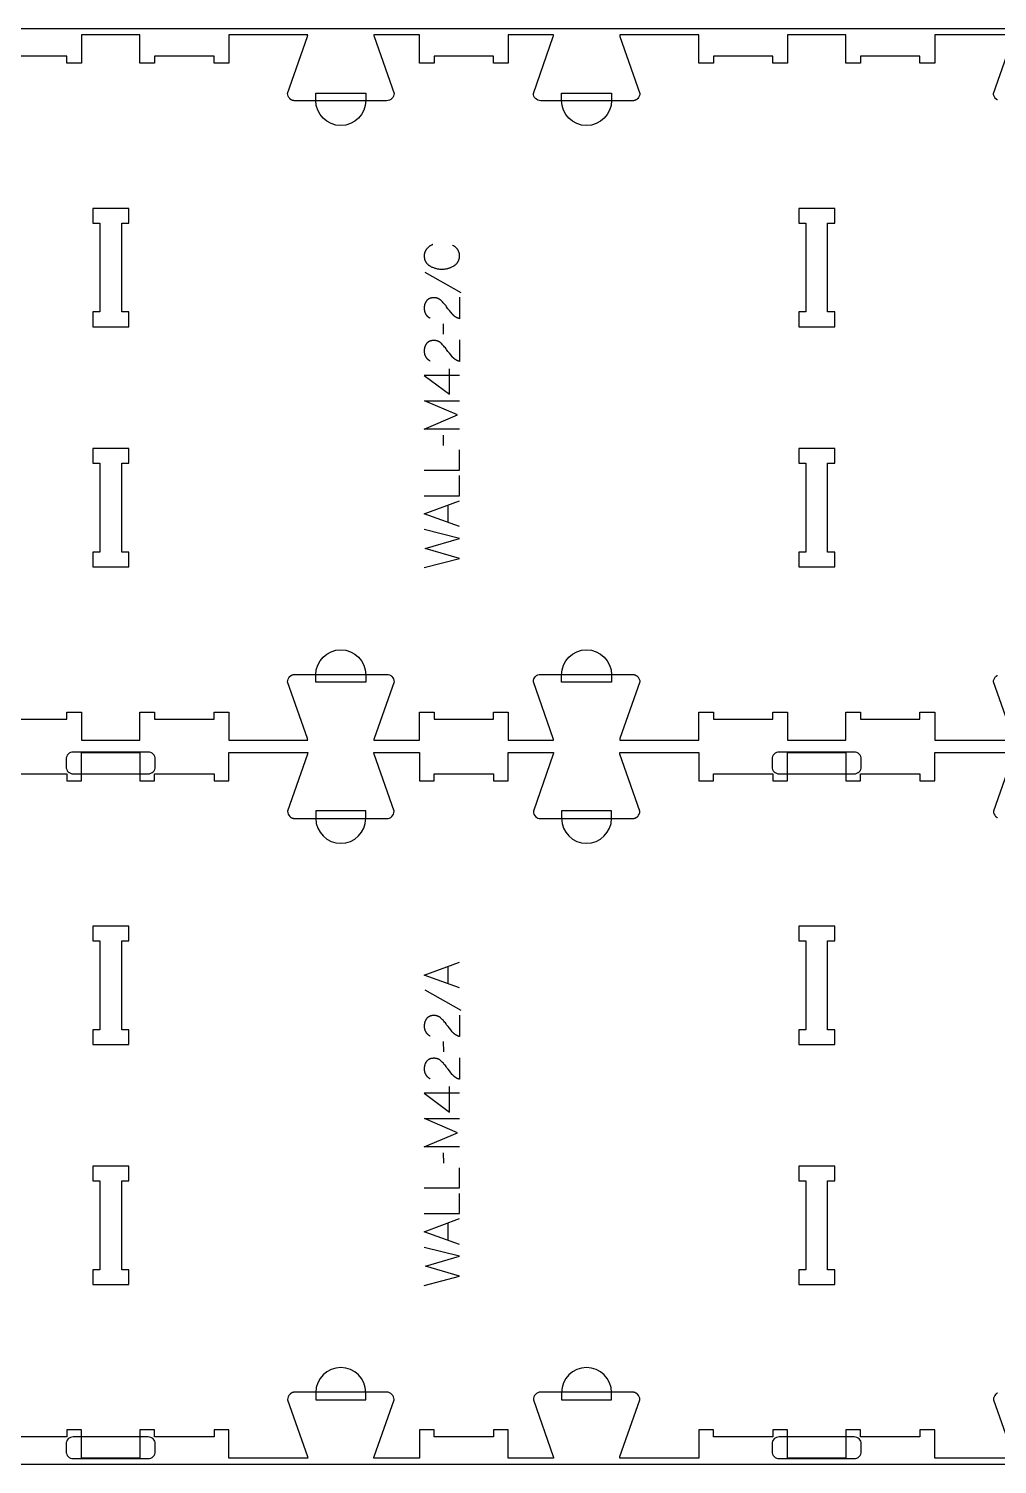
# Model space of a CAD drawing. Extents: x 0 to 4485, y 0 to 10771.
# Drawn here: x 1537 to 2360, y 5669 to 6889 of the extents above; entities that cross this region are included whole.
import ezdxf

# ---------------------------------------------------------------- set-up
doc = ezdxf.new("R2010")
doc.units = 0
for name, color, linetype in [('0_SHEET_SPRUCEPLY_2440X122', 1, 'CONTINUOUS'), ('1_ANYTOOL_1MMDEEP_LABELS_S', 2, 'CONTINUOUS'), ('3_ANYTOOL_CUTTHROUGH_INSID', 4, 'CONTINUOUS'), ('4_ANYTOOL_CUTTHROUGH_OUTSI', 5, 'CONTINUOUS'), ('5_ANYTOOL_HALF_MILL_9MM_IN', 3, 'CONTINUOUS')]:
    doc.layers.add(name, color=color, linetype=linetype)

msp = doc.modelspace()

# ---------------------------------------------------------------- linework, layer by layer
at = {"layer": '0_SHEET_SPRUCEPLY_2440X122'}
msp.add_lwpolyline([(371.7, 6889.4), (371.7, 5669.4), (2811.7, 5669.4), (2811.7, 6889.4)], close=True, dxfattribs=at)
at = {"layer": '1_ANYTOOL_1MMDEEP_LABELS_S', "color": 2}
for points in [[(1880.6, 6706.1), (1880.2, 6705.9), (1879.8, 6705.8), (1879.5, 6705.6), (1879.1, 6705.4), (1878.7, 6705.2), (1878.4, 6705), (1878, 6704.8), (1877.7, 6704.5), (1877.3, 6704.3), (1877, 6704), (1876.7, 6703.8), (1876.4, 6703.5), (1876.1, 6703.2), (1875.8, 6703), (1875.5, 6702.7), (1875.3, 6702.3), (1875.1, 6702.2), (1875, 6702), (1874.9, 6701.9), (1874.8, 6701.7), (1874.7, 6701.5), (1874.5, 6701.4), (1874.4, 6701.2), (1874.3, 6701), (1874.2, 6700.8), (1874.1, 6700.7), (1874.1, 6700.5), (1874, 6700.3), (1873.9, 6700.1), (1873.8, 6699.9), (1873.7, 6699.8), (1873.7, 6699.6), (1873.6, 6699.4), (1873.6, 6699.2), (1873.5, 6699), (1873.4, 6698.8), (1873.4, 6698.6), (1873.4, 6698.4), (1873.3, 6698.2), (1873.3, 6698), (1873.2, 6697.8), (1873.2, 6697.5), (1873.2, 6697.3), (1873.2, 6697.1), (1873.2, 6696.9), (1873.2, 6696.7), (1873.1, 6696.5), (1873.1, 6696.2), (1873.2, 6695.9), (1873.2, 6695.6), (1873.2, 6695.2), (1873.2, 6694.9), (1873.3, 6694.6), (1873.3, 6694.3), (1873.4, 6693.9), (1873.4, 6693.6), (1873.5, 6693.3), (1873.6, 6693), (1873.7, 6692.8), (1873.8, 6692.5), (1873.9, 6692.2), (1874, 6692.1), (1874, 6691.9), (1874.1, 6691.8), (1874.2, 6691.7), (1874.2, 6691.5), (1874.3, 6691.4), (1874.4, 6691.3), (1874.5, 6691.1), (1874.5, 6691), (1874.6, 6690.9), (1874.7, 6690.8), (1874.8, 6690.6), (1874.9, 6690.5), (1875, 6690.4), (1875.2, 6690.2), (1875.4, 6689.9), (1875.6, 6689.7), (1875.8, 6689.5), (1876, 6689.3), (1876.2, 6689), (1876.5, 6688.8), (1876.7, 6688.6), (1877, 6688.5), (1877.3, 6688.3), (1877.5, 6688.1), (1877.8, 6687.9), (1878.4, 6687.6), (1879, 6687.2), (1879.6, 6686.9), (1880.2, 6686.7), (1880.9, 6686.4), (1881.5, 6686.2), (1882.1, 6686), (1882.8, 6685.8), (1883.4, 6685.6), (1884.1, 6685.5), (1884.7, 6685.4), (1885.4, 6685.3), (1886.1, 6685.2), (1886.8, 6685.1), (1887.4, 6685.1), (1888.1, 6685.1), (1888.8, 6685.1), (1889.5, 6685.1), (1890.2, 6685.2), (1890.9, 6685.3), (1891.6, 6685.4), (1892.2, 6685.5), (1892.9, 6685.6), (1893.2, 6685.7), (1893.5, 6685.8), (1893.9, 6685.9), (1894.2, 6686), (1894.5, 6686.1), (1894.8, 6686.2), (1895.1, 6686.3), (1895.4, 6686.4), (1896, 6686.7), (1896.7, 6687), (1897.3, 6687.3), (1897.9, 6687.6), (1898.5, 6687.9), (1898.7, 6688.1), (1899, 6688.3), (1899.3, 6688.5), (1899.6, 6688.7), (1899.8, 6688.9), (1900, 6689.1), (1900.3, 6689.3), (1900.5, 6689.6), (1900.7, 6689.8), (1900.9, 6690), (1901.1, 6690.3), (1901.2, 6690.4), (1901.3, 6690.5), (1901.4, 6690.6), (1901.5, 6690.7), (1901.6, 6690.9), (1901.7, 6691), (1901.7, 6691.1), (1901.8, 6691.3), (1901.9, 6691.4), (1902, 6691.5), (1902, 6691.7), (1902.1, 6691.8), (1902.2, 6692.1), (1902.4, 6692.4), (1902.5, 6692.7), (1902.6, 6692.9), (1902.7, 6693.3), (1902.8, 6693.6), (1902.9, 6693.9), (1902.9, 6694.2), (1903, 6694.5), (1903, 6694.8), (1903.1, 6695.2), (1903.1, 6695.5), (1903.1, 6695.9), (1903.1, 6696.2), (1903.1, 6696.6), (1903.1, 6697), (1903.1, 6697.3), (1903.1, 6697.5), (1903.1, 6697.7), (1903.1, 6697.9), (1903, 6698.1), (1903, 6698.2), (1903, 6698.4), (1903, 6698.6), (1902.9, 6698.8), (1902.9, 6698.9), (1902.8, 6699.1), (1902.8, 6699.3), (1902.7, 6699.4), (1902.7, 6699.6), (1902.6, 6699.8), (1902.6, 6699.9), (1902.5, 6700.1), (1902.4, 6700.2), (1902.4, 6700.4), (1902.3, 6700.5), (1902.2, 6700.7), (1902.2, 6700.8), (1902.1, 6701), (1902, 6701.1), (1901.9, 6701.3), (1901.8, 6701.4), (1901.7, 6701.5), (1901.6, 6701.7), (1901.5, 6701.8), (1901.3, 6702.1), (1901.1, 6702.3), (1900.9, 6702.6), (1900.6, 6702.8), (1900.4, 6703.1), (1900.2, 6703.3), (1899.9, 6703.6), (1899.7, 6703.8), (1899.4, 6704), (1899.1, 6704.2), (1898.8, 6704.4), (1898.5, 6704.6), (1898.2, 6704.8), (1897.9, 6705), (1897.6, 6705.2), (1897.3, 6705.4)], [(1873.6, 6682.5), (1904.4, 6665.3)], [(1903.1, 6661.3), (1903.1, 6643), (1902.6, 6643.1), (1902.4, 6643.2), (1902.2, 6643.3), (1901.9, 6643.4), (1901.7, 6643.4), (1901.5, 6643.5), (1901.3, 6643.6), (1901.1, 6643.7), (1900.9, 6643.8), (1900.7, 6643.9), (1900.5, 6644.1), (1900.3, 6644.2), (1900.1, 6644.3), (1899.9, 6644.4), (1899.7, 6644.5), (1899.5, 6644.7), (1899.3, 6644.8), (1899.1, 6644.9), (1898.9, 6645.1), (1898.7, 6645.2), (1898.6, 6645.4), (1898.4, 6645.5), (1898.2, 6645.7), (1898, 6645.8), (1897.9, 6646), (1897.7, 6646.1), (1897.5, 6646.3), (1897.4, 6646.5), (1897.2, 6646.7), (1896.9, 6647), (1895.7, 6648.5), (1894.5, 6650), (1893.3, 6651.5), (1892.2, 6653), (1891.7, 6653.8), (1891.1, 6654.5), (1890.5, 6655.2), (1889.9, 6655.9), (1889.3, 6656.6), (1888.7, 6657.2), (1888.1, 6657.8), (1887.5, 6658.4), (1887.3, 6658.6), (1887.2, 6658.7), (1887, 6658.9), (1886.9, 6659), (1886.7, 6659.1), (1886.5, 6659.2), (1886.4, 6659.4), (1886.2, 6659.5), (1886, 6659.6), (1885.8, 6659.7), (1885.7, 6659.8), (1885.5, 6659.9), (1885.3, 6660), (1885.1, 6660), (1884.9, 6660.1), (1884.7, 6660.2), (1884.5, 6660.3), (1884.3, 6660.3), (1884.1, 6660.4), (1883.9, 6660.5), (1883.7, 6660.5), (1883.5, 6660.6), (1883.3, 6660.6), (1883.1, 6660.6), (1882.9, 6660.7), (1882.7, 6660.7), (1882.5, 6660.7), (1882.3, 6660.8), (1882, 6660.8), (1881.8, 6660.8), (1881.6, 6660.8), (1881.4, 6660.8), (1881.1, 6660.8), (1880.9, 6660.8), (1880.6, 6660.8), (1880.4, 6660.8), (1880.2, 6660.7), (1879.9, 6660.7), (1879.7, 6660.7), (1879.5, 6660.6), (1879.3, 6660.6), (1879, 6660.5), (1878.8, 6660.5), (1878.6, 6660.4), (1878.4, 6660.4), (1878.2, 6660.3), (1878, 6660.2), (1877.8, 6660.2), (1877.6, 6660.1), (1877.5, 6660), (1877.3, 6659.9), (1877.1, 6659.8), (1876.9, 6659.7), (1876.7, 6659.6), (1876.6, 6659.5), (1876.4, 6659.4), (1876.3, 6659.3), (1876.1, 6659.1), (1875.9, 6659), (1875.8, 6658.9), (1875.7, 6658.7), (1875.5, 6658.6), (1875.4, 6658.4), (1875.2, 6658.3), (1875.1, 6658.1), (1875, 6657.9), (1874.9, 6657.8), (1874.8, 6657.6), (1874.6, 6657.4), (1874.5, 6657.3), (1874.4, 6657.1), (1874.3, 6656.9), (1874.2, 6656.7), (1874.1, 6656.6), (1874, 6656.4), (1874, 6656.2), (1873.9, 6656), (1873.8, 6655.8), (1873.7, 6655.6), (1873.7, 6655.4), (1873.6, 6655.2), (1873.5, 6655), (1873.5, 6654.8), (1873.4, 6654.6), (1873.4, 6654.4), (1873.4, 6654.2), (1873.3, 6653.9), (1873.3, 6653.7), (1873.2, 6653.5), (1873.2, 6653.3), (1873.2, 6653.1), (1873.2, 6652.8), (1873.2, 6652.6), (1873.2, 6652.4), (1873.1, 6651.9), (1873.2, 6651.5), (1873.2, 6651.2), (1873.2, 6650.8), (1873.2, 6650.5), (1873.3, 6650.1), (1873.3, 6649.8), (1873.4, 6649.5), (1873.5, 6649.1), (1873.5, 6648.8), (1873.6, 6648.7), (1873.6, 6648.5), (1873.7, 6648.4), (1873.7, 6648.2), (1873.8, 6648.1), (1873.9, 6647.9), (1873.9, 6647.8), (1874, 6647.6), (1874.1, 6647.5), (1874.1, 6647.3), (1874.2, 6647.2), (1874.3, 6647.1), (1874.3, 6646.9), (1874.4, 6646.8), (1874.5, 6646.7), (1874.6, 6646.5), (1874.7, 6646.4), (1874.8, 6646.3), (1874.9, 6646.2), (1874.9, 6646), (1875, 6645.9), (1875.1, 6645.8), (1875.2, 6645.7), (1875.3, 6645.6), (1875.4, 6645.4), (1875.6, 6645.3), (1875.7, 6645.2), (1875.8, 6645.1), (1875.9, 6645), (1876, 6644.9), (1876.1, 6644.8), (1876.3, 6644.7), (1876.5, 6644.5), (1876.8, 6644.3), (1877.1, 6644.1), (1877.3, 6643.9), (1877.6, 6643.7), (1877.9, 6643.6), (1878.2, 6643.4)], [(1889.3, 6638.7), (1889.3, 6629.9)], [(1903.1, 6625), (1903.1, 6606.7), (1902.6, 6606.8), (1902.4, 6606.9), (1902.2, 6607), (1901.9, 6607.1), (1901.7, 6607.1), (1901.5, 6607.2), (1901.3, 6607.3), (1901.1, 6607.4), (1900.9, 6607.5), (1900.7, 6607.6), (1900.5, 6607.8), (1900.3, 6607.9), (1900.1, 6608), (1899.9, 6608.1), (1899.7, 6608.2), (1899.5, 6608.4), (1899.3, 6608.5), (1899.1, 6608.6), (1898.9, 6608.8), (1898.7, 6608.9), (1898.6, 6609.1), (1898.4, 6609.2), (1898.2, 6609.4), (1898, 6609.5), (1897.9, 6609.7), (1897.7, 6609.8), (1897.5, 6610), (1897.4, 6610.2), (1897.2, 6610.4), (1896.9, 6610.7), (1895.7, 6612.2), (1894.5, 6613.7), (1893.3, 6615.2), (1892.2, 6616.7), (1891.7, 6617.5), (1891.1, 6618.2), (1890.5, 6618.9), (1889.9, 6619.6), (1889.3, 6620.3), (1888.7, 6620.9), (1888.1, 6621.5), (1887.5, 6622.1), (1887.3, 6622.3), (1887.2, 6622.4), (1887, 6622.6), (1886.9, 6622.7), (1886.7, 6622.8), (1886.5, 6622.9), (1886.4, 6623.1), (1886.2, 6623.2), (1886, 6623.3), (1885.8, 6623.4), (1885.7, 6623.5), (1885.5, 6623.6), (1885.3, 6623.7), (1885.1, 6623.7), (1884.9, 6623.8), (1884.7, 6623.9), (1884.5, 6624), (1884.3, 6624), (1884.1, 6624.1), (1883.9, 6624.2), (1883.7, 6624.2), (1883.5, 6624.3), (1883.3, 6624.3), (1883.1, 6624.3), (1882.9, 6624.4), (1882.7, 6624.4), (1882.5, 6624.4), (1882.3, 6624.5), (1882, 6624.5), (1881.8, 6624.5), (1881.6, 6624.5), (1881.4, 6624.5), (1881.1, 6624.5), (1880.9, 6624.5), (1880.6, 6624.5), (1880.4, 6624.5), (1880.2, 6624.4), (1879.9, 6624.4), (1879.7, 6624.4), (1879.5, 6624.3), (1879.3, 6624.3), (1879, 6624.2), (1878.8, 6624.2), (1878.6, 6624.1), (1878.4, 6624.1), (1878.2, 6624), (1878, 6623.9), (1877.8, 6623.9), (1877.6, 6623.8), (1877.5, 6623.7), (1877.3, 6623.6), (1877.1, 6623.5), (1876.9, 6623.4), (1876.7, 6623.3), (1876.6, 6623.2), (1876.4, 6623.1), (1876.3, 6623), (1876.1, 6622.8), (1875.9, 6622.7), (1875.8, 6622.6), (1875.7, 6622.4), (1875.5, 6622.3), (1875.4, 6622.1), (1875.2, 6622), (1875.1, 6621.8), (1875, 6621.6), (1874.9, 6621.5), (1874.8, 6621.3), (1874.6, 6621.1), (1874.5, 6621), (1874.4, 6620.8), (1874.3, 6620.6), (1874.2, 6620.4), (1874.1, 6620.3), (1874, 6620.1), (1874, 6619.9), (1873.9, 6619.7), (1873.8, 6619.5), (1873.7, 6619.3), (1873.7, 6619.1), (1873.6, 6618.9), (1873.5, 6618.7), (1873.5, 6618.5), (1873.4, 6618.3), (1873.4, 6618.1), (1873.4, 6617.9), (1873.3, 6617.6), (1873.3, 6617.4), (1873.2, 6617.2), (1873.2, 6617), (1873.2, 6616.8), (1873.2, 6616.5), (1873.2, 6616.3), (1873.2, 6616.1), (1873.1, 6615.6), (1873.2, 6615.2), (1873.2, 6614.9), (1873.2, 6614.5), (1873.2, 6614.2), (1873.3, 6613.8), (1873.3, 6613.5), (1873.4, 6613.2), (1873.5, 6612.8), (1873.5, 6612.5), (1873.6, 6612.4), (1873.6, 6612.2), (1873.7, 6612.1), (1873.7, 6611.9), (1873.8, 6611.8), (1873.9, 6611.6), (1873.9, 6611.5), (1874, 6611.3), (1874.1, 6611.2), (1874.1, 6611), (1874.2, 6610.9), (1874.3, 6610.8), (1874.3, 6610.6), (1874.4, 6610.5), (1874.5, 6610.4), (1874.6, 6610.2), (1874.7, 6610.1), (1874.8, 6610), (1874.9, 6609.9), (1874.9, 6609.7), (1875, 6609.6), (1875.1, 6609.5), (1875.2, 6609.4), (1875.3, 6609.3), (1875.4, 6609.1), (1875.6, 6609), (1875.7, 6608.9), (1875.8, 6608.8), (1875.9, 6608.7), (1876, 6608.6), (1876.1, 6608.5), (1876.3, 6608.4), (1876.5, 6608.2), (1876.8, 6608), (1877.1, 6607.8), (1877.3, 6607.6), (1877.6, 6607.4), (1877.9, 6607.3), (1878.2, 6607.1)], [(1894.5, 6578.8), (1894.5, 6600.5)], [(1903.1, 6594.8), (1873.1, 6594.8), (1894.5, 6578.8)], [(1903.1, 6549.2), (1873.1, 6549.2), (1901.5, 6561.2), (1873.3, 6573.2), (1903.1, 6573.2)], [(1889.3, 6544.1), (1889.3, 6535.3)], [(1873.1, 6514.3), (1903.1, 6514.3), (1903.1, 6531.4)], [(1873.1, 6492.5), (1903.1, 6492.5), (1903.1, 6509.6)], [(1903.1, 6466.3), (1873.1, 6477.2), (1903.1, 6488.2)], [(1893.6, 6469.7), (1893.6, 6484.7)], [(1873.1, 6431.6), (1903.1, 6439.3), (1874, 6447.7), (1903.1, 6456.2), (1873.1, 6463.7)], [(1903.2, 6074.2), (1873.2, 6085.1), (1903.2, 6096.1)], [(1893.6, 6077.6), (1893.6, 6092.6)], [(1873.6, 6072.5), (1904.4, 6055.3)], [(1903.1, 6051.2), (1903.1, 6032.9), (1902.6, 6033.1), (1902.4, 6033.2), (1902.2, 6033.3), (1902, 6033.3), (1901.7, 6033.4), (1901.5, 6033.5), (1901.3, 6033.6), (1901.1, 6033.7), (1900.9, 6033.8), (1900.7, 6033.9), (1900.5, 6034), (1900.3, 6034.1), (1900.1, 6034.3), (1899.9, 6034.4), (1899.7, 6034.5), (1899.5, 6034.6), (1899.3, 6034.8), (1899.1, 6034.9), (1899, 6035), (1898.8, 6035.2), (1898.6, 6035.3), (1898.4, 6035.5), (1898.2, 6035.6), (1898.1, 6035.8), (1897.9, 6036), (1897.7, 6036.1), (1897.6, 6036.3), (1897.4, 6036.5), (1897.2, 6036.6), (1896.9, 6037), (1895.7, 6038.5), (1894.5, 6040), (1893.4, 6041.5), (1892.2, 6043), (1891.7, 6043.7), (1891.1, 6044.5), (1890.5, 6045.2), (1889.9, 6045.9), (1889.4, 6046.5), (1888.8, 6047.2), (1888.1, 6047.8), (1887.5, 6048.4), (1887.4, 6048.6), (1887.2, 6048.7), (1887, 6048.8), (1886.9, 6049), (1886.7, 6049.1), (1886.6, 6049.2), (1886.4, 6049.3), (1886.2, 6049.4), (1886, 6049.6), (1885.9, 6049.7), (1885.7, 6049.8), (1885.5, 6049.9), (1885.3, 6049.9), (1885.1, 6050), (1884.9, 6050.1), (1884.7, 6050.2), (1884.6, 6050.3), (1884.4, 6050.3), (1884.2, 6050.4), (1884, 6050.4), (1883.8, 6050.5), (1883.6, 6050.5), (1883.4, 6050.6), (1883.1, 6050.6), (1882.9, 6050.7), (1882.7, 6050.7), (1882.5, 6050.7), (1882.3, 6050.7), (1882.1, 6050.8), (1881.8, 6050.8), (1881.6, 6050.8), (1881.4, 6050.8), (1881.1, 6050.8), (1880.9, 6050.8), (1880.7, 6050.8), (1880.4, 6050.7), (1880.2, 6050.7), (1880, 6050.7), (1879.7, 6050.7), (1879.5, 6050.6), (1879.3, 6050.6), (1879.1, 6050.5), (1878.9, 6050.5), (1878.6, 6050.4), (1878.4, 6050.4), (1878.2, 6050.3), (1878, 6050.2), (1877.8, 6050.1), (1877.7, 6050.1), (1877.5, 6050), (1877.3, 6049.9), (1877.1, 6049.8), (1876.9, 6049.7), (1876.8, 6049.6), (1876.6, 6049.5), (1876.4, 6049.4), (1876.3, 6049.2), (1876.1, 6049.1), (1876, 6049), (1875.8, 6048.8), (1875.7, 6048.7), (1875.5, 6048.5), (1875.4, 6048.4), (1875.3, 6048.2), (1875.1, 6048.1), (1875, 6047.9), (1874.9, 6047.8), (1874.8, 6047.6), (1874.7, 6047.4), (1874.6, 6047.2), (1874.4, 6047.1), (1874.3, 6046.9), (1874.3, 6046.7), (1874.2, 6046.5), (1874.1, 6046.3), (1874, 6046.2), (1873.9, 6046), (1873.8, 6045.8), (1873.8, 6045.6), (1873.7, 6045.4), (1873.6, 6045.2), (1873.6, 6045), (1873.5, 6044.8), (1873.5, 6044.6), (1873.4, 6044.4), (1873.4, 6044.1), (1873.3, 6043.9), (1873.3, 6043.7), (1873.3, 6043.5), (1873.2, 6043.3), (1873.2, 6043), (1873.2, 6042.8), (1873.2, 6042.6), (1873.2, 6042.3), (1873.2, 6041.9), (1873.2, 6041.5), (1873.2, 6041.1), (1873.2, 6040.8), (1873.2, 6040.4), (1873.3, 6040.1), (1873.3, 6039.8), (1873.4, 6039.4), (1873.5, 6039.1), (1873.6, 6038.8), (1873.6, 6038.6), (1873.7, 6038.5), (1873.7, 6038.3), (1873.8, 6038.2), (1873.8, 6038), (1873.9, 6037.9), (1873.9, 6037.7), (1874, 6037.6), (1874.1, 6037.5), (1874.1, 6037.3), (1874.2, 6037.2), (1874.3, 6037), (1874.4, 6036.9), (1874.4, 6036.8), (1874.5, 6036.6), (1874.6, 6036.5), (1874.7, 6036.4), (1874.8, 6036.3), (1874.9, 6036.1), (1875, 6036), (1875.1, 6035.9), (1875.2, 6035.8), (1875.3, 6035.7), (1875.4, 6035.5), (1875.5, 6035.4), (1875.6, 6035.3), (1875.7, 6035.2), (1875.8, 6035.1), (1875.9, 6035), (1876, 6034.9), (1876.2, 6034.8), (1876.3, 6034.7), (1876.5, 6034.5), (1876.8, 6034.3), (1877.1, 6034.1), (1877.4, 6033.9), (1877.6, 6033.7), (1878, 6033.5), (1878.3, 6033.4)], [(1889.3, 6028.7), (1889.4, 6019.9)], [(1903.1, 6014.9), (1903.1, 5996.6), (1902.6, 5996.8), (1902.4, 5996.9), (1902.2, 5997), (1902, 5997), (1901.7, 5997.1), (1901.5, 5997.2), (1901.3, 5997.3), (1901.1, 5997.4), (1900.9, 5997.5), (1900.7, 5997.6), (1900.5, 5997.7), (1900.3, 5997.8), (1900.1, 5998), (1899.9, 5998.1), (1899.7, 5998.2), (1899.5, 5998.3), (1899.3, 5998.5), (1899.1, 5998.6), (1899, 5998.7), (1898.8, 5998.9), (1898.6, 5999), (1898.4, 5999.2), (1898.2, 5999.3), (1898.1, 5999.5), (1897.9, 5999.7), (1897.7, 5999.8), (1897.6, 6000), (1897.4, 6000.2), (1897.2, 6000.3), (1896.9, 6000.7), (1895.7, 6002.2), (1894.5, 6003.7), (1893.4, 6005.2), (1892.2, 6006.7), (1891.7, 6007.4), (1891.1, 6008.2), (1890.5, 6008.9), (1889.9, 6009.6), (1889.4, 6010.2), (1888.8, 6010.9), (1888.1, 6011.5), (1887.5, 6012.1), (1887.4, 6012.3), (1887.2, 6012.4), (1887, 6012.5), (1886.9, 6012.7), (1886.7, 6012.8), (1886.6, 6012.9), (1886.4, 6013), (1886.2, 6013.1), (1886, 6013.3), (1885.9, 6013.4), (1885.7, 6013.5), (1885.5, 6013.6), (1885.3, 6013.6), (1885.1, 6013.7), (1884.9, 6013.8), (1884.7, 6013.9), (1884.6, 6014), (1884.4, 6014), (1884.2, 6014.1), (1884, 6014.1), (1883.8, 6014.2), (1883.6, 6014.2), (1883.4, 6014.3), (1883.1, 6014.3), (1882.9, 6014.4), (1882.7, 6014.4), (1882.5, 6014.4), (1882.3, 6014.4), (1882.1, 6014.5), (1881.8, 6014.5), (1881.6, 6014.5), (1881.4, 6014.5), (1881.1, 6014.5), (1880.9, 6014.5), (1880.7, 6014.5), (1880.4, 6014.4), (1880.2, 6014.4), (1880, 6014.4), (1879.7, 6014.4), (1879.5, 6014.3), (1879.3, 6014.3), (1879.1, 6014.2), (1878.9, 6014.2), (1878.6, 6014.1), (1878.4, 6014.1), (1878.2, 6014), (1878, 6013.9), (1877.8, 6013.8), (1877.7, 6013.8), (1877.5, 6013.7), (1877.3, 6013.6), (1877.1, 6013.5), (1876.9, 6013.4), (1876.8, 6013.3), (1876.6, 6013.2), (1876.4, 6013.1), (1876.3, 6012.9), (1876.1, 6012.8), (1876, 6012.7), (1875.8, 6012.5), (1875.7, 6012.4), (1875.5, 6012.2), (1875.4, 6012.1), (1875.3, 6011.9), (1875.1, 6011.8), (1875, 6011.6), (1874.9, 6011.5), (1874.8, 6011.3), (1874.7, 6011.1), (1874.6, 6010.9), (1874.4, 6010.8), (1874.3, 6010.6), (1874.3, 6010.4), (1874.2, 6010.2), (1874.1, 6010), (1874, 6009.9), (1873.9, 6009.7), (1873.8, 6009.5), (1873.8, 6009.3), (1873.7, 6009.1), (1873.6, 6008.9), (1873.6, 6008.7), (1873.5, 6008.5), (1873.5, 6008.3), (1873.4, 6008.1), (1873.4, 6007.8), (1873.3, 6007.6), (1873.3, 6007.4), (1873.3, 6007.2), (1873.2, 6007), (1873.2, 6006.7), (1873.2, 6006.5), (1873.2, 6006.3), (1873.2, 6006), (1873.2, 6005.6), (1873.2, 6005.2), (1873.2, 6004.8), (1873.2, 6004.5), (1873.2, 6004.1), (1873.3, 6003.8), (1873.3, 6003.5), (1873.4, 6003.1), (1873.5, 6002.8), (1873.6, 6002.5), (1873.6, 6002.3), (1873.7, 6002.2), (1873.7, 6002), (1873.8, 6001.9), (1873.8, 6001.7), (1873.9, 6001.6), (1873.9, 6001.4), (1874, 6001.3), (1874.1, 6001.2), (1874.1, 6001), (1874.2, 6000.9), (1874.3, 6000.7), (1874.4, 6000.6), (1874.4, 6000.5), (1874.5, 6000.3), (1874.6, 6000.2), (1874.7, 6000.1), (1874.8, 6000), (1874.9, 5999.8), (1875, 5999.7), (1875.1, 5999.6), (1875.2, 5999.5), (1875.3, 5999.4), (1875.4, 5999.2), (1875.5, 5999.1), (1875.6, 5999), (1875.7, 5998.9), (1875.8, 5998.8), (1875.9, 5998.7), (1876, 5998.6), (1876.2, 5998.5), (1876.3, 5998.4), (1876.5, 5998.2), (1876.8, 5998), (1877.1, 5997.8), (1877.4, 5997.6), (1877.6, 5997.4), (1878, 5997.2), (1878.3, 5997.1)], [(1894.5, 5968.7), (1894.5, 5990.5)], [(1903.2, 5984.7), (1873.1, 5984.8), (1894.5, 5968.7)], [(1903.2, 5939.2), (1873.2, 5939.2), (1901.5, 5951.2), (1873.3, 5963.2), (1903.2, 5963.2)], [(1889.3, 5934), (1889.4, 5925.2)], [(1873.2, 5904.3), (1903.2, 5904.3), (1903.2, 5921.4)], [(1873.2, 5882.5), (1903.2, 5882.5), (1903.2, 5899.6)], [(1903.2, 5856.2), (1873.2, 5867.1), (1903.2, 5878.2)], [(1893.6, 5859.7), (1893.6, 5874.6)], [(1873.2, 5821.5), (1903.2, 5829.2), (1874.1, 5837.7), (1903.2, 5846.2), (1873.2, 5853.7)]]:
    msp.add_lwpolyline(points, dxfattribs=at)
at = {"layer": '3_ANYTOOL_CUTTHROUGH_INSID', "color": 4}
for points in [[(1621.7, 6736.7), (1591.5, 6736.7), (1591.5, 6724.2), (1597.5, 6724.2), (1597.5, 6648.7), (1591.5, 6648.7), (1591.5, 6636.2), (1622, 6636.2), (1622, 6648.7), (1616, 6648.7), (1616, 6724.2), (1622, 6724.2), (1622, 6736.7)], [(2221.7, 6736.7), (2191.5, 6736.7), (2191.5, 6724.2), (2197.5, 6724.2), (2197.5, 6648.7), (2191.5, 6648.7), (2191.5, 6636.2), (2222, 6636.2), (2222, 6648.7), (2216, 6648.7), (2216, 6724.2), (2222, 6724.2), (2222, 6736.7)], [(1591.7, 6432.2), (1622, 6432.2), (1622, 6444.7), (1616, 6444.7), (1616, 6520.2), (1622, 6520.2), (1622, 6532.7), (1591.5, 6532.7), (1591.5, 6520.2), (1597.5, 6520.2), (1597.5, 6444.7), (1591.5, 6444.7), (1591.5, 6432.2)], [(2191.7, 6432.2), (2222, 6432.2), (2222, 6444.7), (2216, 6444.7), (2216, 6520.2), (2222, 6520.2), (2222, 6532.7), (2191.5, 6532.7), (2191.5, 6520.2), (2197.5, 6520.2), (2197.5, 6444.7), (2191.5, 6444.7), (2191.5, 6432.2)], [(1591.5, 6126.4), (1591.5, 6114.2), (1597.5, 6114.2), (1597.5, 6038.7), (1591.5, 6038.7), (1591.5, 6026.2), (1622, 6026.2), (1622, 6038.7), (1616, 6038.7), (1616, 6114.2), (1622, 6114.2), (1622, 6126.7), (1591.5, 6126.7)], [(2191.5, 6126.4), (2191.5, 6114.2), (2197.5, 6114.2), (2197.5, 6038.7), (2191.5, 6038.7), (2191.5, 6026.2), (2222, 6026.2), (2222, 6038.7), (2216, 6038.7), (2216, 6114.2), (2222, 6114.2), (2222, 6126.7), (2191.5, 6126.7)], [(1622, 5822.4), (1622, 5834.7), (1616, 5834.7), (1616, 5910.2), (1622, 5910.2), (1622, 5922.7), (1591.5, 5922.7), (1591.5, 5910.2), (1597.5, 5910.2), (1597.5, 5834.7), (1591.5, 5834.7), (1591.5, 5822.2), (1622, 5822.2)], [(2222, 5822.4), (2222, 5834.7), (2216, 5834.7), (2216, 5910.2), (2222, 5910.2), (2222, 5922.7), (2191.5, 5922.7), (2191.5, 5910.2), (2197.5, 5910.2), (2197.5, 5834.7), (2191.5, 5834.7), (2191.5, 5822.2), (2222, 5822.2)]]:
    msp.add_lwpolyline(points, close=True, dxfattribs=at)
at = {"layer": '4_ANYTOOL_CUTTHROUGH_OUTSI', "color": 5}
for points in [[(2374.1, 6884.2), (2356.7, 6884.2), (2307, 6884.2), (2307, 6860.2), (2294.5, 6860.2), (2294.5, 6866.2), (2244, 6866.2), (2244, 6860.2), (2231.5, 6860.2), (2231.5, 6884.2), (2182, 6884.2), (2182, 6860.2), (2169.5, 6860.2), (2169.5, 6866.2), (2119, 6866.2), (2119, 6860.2), (2106.5, 6860.2), (2106.5, 6884.2), (2056.7, 6884.2), (2039.3, 6884.2), (2039.3, 6884.2, 0.061485), (2039.5, 6882.8), (2056.4, 6834.5), (2056.4, 6834.5), (2056.4, 6834.4), (2056.4, 6834.4, -0.198912), (2054.6, 6830), (2054.5, 6829.9), (2054.4, 6829.8), (2054.2, 6829.7), (2054.1, 6829.6), (2054, 6829.5), (2053.9, 6829.4), (2053.8, 6829.3), (2053.6, 6829.2), (2053.5, 6829.1), (2053.4, 6829.1), (2053.2, 6829), (2053.1, 6828.9), (2053, 6828.8), (2052.8, 6828.8), (2052.7, 6828.7), (2052.5, 6828.6), (2052.4, 6828.6), (2052.3, 6828.5), (2052.1, 6828.5), (2052, 6828.4), (2051.8, 6828.4), (2051.7, 6828.4), (2051.5, 6828.3), (2051.4, 6828.3), (2051.2, 6828.3), (2051.1, 6828.2), (2050.9, 6828.2), (2050.8, 6828.2), (2050.6, 6828.2), (2050.5, 6828.2), (2050.3, 6828.2), (2050.2, 6828.2), (1972.2, 6828.2, -0.414214), (1965.9, 6834.4), (1965.9, 6834.5), (1965.9, 6834.5), (1982.8, 6882.8), (1982.8, 6882.8, 0.061485), (1983.1, 6884.2), (1944.5, 6884.2), (1944.5, 6860.2), (1932, 6860.2), (1932, 6866.2), (1881.5, 6866.2), (1881.5, 6860.2), (1869, 6860.2), (1869, 6884.2), (1830.4, 6884.2), (1830.4, 6884.2, 0.061485), (1830.6, 6882.8), (1847.5, 6834.5), (1847.5, 6834.5), (1847.5, 6834.4), (1847.5, 6834.4, -0.414214), (1841.2, 6828.2), (1763.2, 6828.2), (1763.1, 6828.2), (1762.9, 6828.2), (1762.8, 6828.2), (1762.6, 6828.2), (1762.5, 6828.2), (1762.3, 6828.2), (1762.2, 6828.3), (1762, 6828.3), (1761.9, 6828.3), (1761.7, 6828.4), (1761.6, 6828.4), (1761.4, 6828.4), (1761.3, 6828.5), (1761.1, 6828.5), (1761, 6828.6), (1760.9, 6828.6), (1760.7, 6828.7), (1760.6, 6828.8), (1760.4, 6828.8), (1760.3, 6828.9), (1760.2, 6829), (1760, 6829.1), (1759.9, 6829.1), (1759.8, 6829.2), (1759.6, 6829.3), (1759.5, 6829.4), (1759.4, 6829.5), (1759.3, 6829.6), (1759.2, 6829.7), (1759, 6829.8), (1758.9, 6829.9), (1758.8, 6830, -0.198912), (1757, 6834.4), (1757, 6834.5), (1757, 6834.5), (1773.9, 6882.8), (1773.9, 6882.8, 0.061485), (1774.1, 6884.2), (1756.7, 6884.2), (1707, 6884.2), (1707, 6860.2), (1694.5, 6860.2), (1694.5, 6866.2), (1644, 6866.2), (1644, 6860.2), (1631.5, 6860.2), (1631.5, 6884.2), (1582, 6884.2), (1582, 6860.2), (1569.5, 6860.2), (1569.5, 6866.2), (1519, 6866.2)], [(2360.3, 6828.9), (2360.2, 6829), (2360, 6829.1), (2359.9, 6829.1), (2359.8, 6829.2), (2359.6, 6829.3), (2359.5, 6829.4), (2359.4, 6829.5), (2359.3, 6829.6), (2359.2, 6829.7), (2359, 6829.8), (2358.9, 6829.9), (2358.8, 6830, -0.198912), (2357, 6834.4), (2357, 6834.5), (2357, 6834.5), (2373.9, 6882.8)], [(1519, 6302.7), (1569.5, 6302.7), (1569.5, 6308.7), (1582, 6308.7), (1582, 6284.7), (1631.5, 6284.7), (1631.5, 6308.7), (1644, 6308.7), (1644, 6302.7), (1694.5, 6302.7), (1694.5, 6308.7), (1707, 6308.7), (1707, 6284.7), (1774.1, 6284.7), (1774.1, 6284.7, 0.061485), (1773.9, 6286.1), (1757, 6334.3), (1757, 6334.4), (1757, 6334.4), (1757, 6334.4, -0.198912), (1758.8, 6338.8), (1758.9, 6338.9), (1759, 6339), (1759.2, 6339.1), (1759.3, 6339.2), (1759.4, 6339.3), (1759.5, 6339.4), (1759.6, 6339.5), (1759.8, 6339.6), (1759.9, 6339.7), (1760, 6339.8), (1760.2, 6339.9), (1760.3, 6339.9), (1760.4, 6340), (1760.6, 6340.1), (1760.7, 6340.1), (1760.9, 6340.2), (1761, 6340.3), (1761.1, 6340.3), (1761.3, 6340.4), (1761.4, 6340.4), (1761.6, 6340.4), (1761.7, 6340.5), (1761.9, 6340.5), (1762, 6340.6), (1762.2, 6340.6), (1762.3, 6340.6), (1762.5, 6340.6), (1762.6, 6340.6), (1762.8, 6340.7), (1762.9, 6340.7), (1763.1, 6340.7), (1763.2, 6340.7), (1841.2, 6340.7, -0.414214), (1847.5, 6334.4), (1847.5, 6334.4), (1847.5, 6334.3), (1830.6, 6286.1), (1830.6, 6286.1, 0.061485), (1830.4, 6284.7), (1869, 6284.7), (1869, 6308.7), (1881.5, 6308.7), (1881.5, 6302.7), (1932, 6302.7), (1932, 6308.7), (1944.5, 6308.7), (1944.5, 6284.7), (1983.1, 6284.7), (1983.1, 6284.7, 0.061485), (1982.8, 6286.1), (1965.9, 6334.3), (1965.9, 6334.4), (1965.9, 6334.4), (1965.9, 6334.4, -0.414214), (1972.2, 6340.7), (2050.2, 6340.7), (2050.3, 6340.7), (2050.5, 6340.7), (2050.6, 6340.7), (2050.8, 6340.6), (2050.9, 6340.6), (2051.1, 6340.6), (2051.2, 6340.6), (2051.4, 6340.6), (2051.5, 6340.5), (2051.7, 6340.5), (2051.8, 6340.4), (2052, 6340.4), (2052.1, 6340.4), (2052.3, 6340.3), (2052.4, 6340.3), (2052.5, 6340.2), (2052.7, 6340.1), (2052.8, 6340.1), (2053, 6340), (2053.1, 6339.9), (2053.2, 6339.9), (2053.4, 6339.8), (2053.5, 6339.7), (2053.6, 6339.6), (2053.8, 6339.5), (2053.9, 6339.4), (2054, 6339.3), (2054.1, 6339.2), (2054.2, 6339.1), (2054.4, 6339), (2054.5, 6338.9), (2054.6, 6338.8, -0.198912), (2056.4, 6334.4), (2056.4, 6334.4), (2056.4, 6334.3), (2039.5, 6286.1), (2039.5, 6286.1, 0.061485), (2039.3, 6284.7), (2106.5, 6284.7), (2106.5, 6308.7), (2119, 6308.7), (2119, 6302.7), (2169.5, 6302.7), (2169.5, 6308.7), (2182, 6308.7), (2182, 6284.7), (2231.5, 6284.7), (2231.5, 6308.7), (2244, 6308.7), (2244, 6302.7), (2294.5, 6302.7), (2294.5, 6308.7), (2307, 6308.7), (2307, 6284.7), (2374.1, 6284.7)], [(2373.9, 6286.1), (2357, 6334.3), (2357, 6334.4), (2357, 6334.4), (2357, 6334.4, -0.198912), (2358.8, 6338.8), (2358.9, 6338.9), (2359, 6339), (2359.2, 6339.1), (2359.3, 6339.2), (2359.4, 6339.3), (2359.5, 6339.4), (2359.6, 6339.5), (2359.8, 6339.6), (2359.9, 6339.7), (2360, 6339.8), (2360.2, 6339.9), (2360.3, 6339.9)], [(1519, 6256.2), (1569.5, 6256.2), (1569.5, 6250.2), (1582, 6250.2), (1582, 6274.2), (1631.5, 6274.2), (1631.5, 6250.2), (1644, 6250.2), (1644, 6256.2), (1694.5, 6256.2), (1694.5, 6250.2), (1707, 6250.2), (1707, 6274.2), (1774.1, 6274.2), (1774.1, 6274.2, -0.061485), (1773.9, 6272.8), (1757, 6224.5), (1757, 6224.5), (1757, 6224.4), (1757, 6224.4, 0.198912), (1758.8, 6220), (1758.9, 6219.9), (1759, 6219.8), (1759.2, 6219.7), (1759.3, 6219.6), (1759.4, 6219.5), (1759.5, 6219.4), (1759.6, 6219.3), (1759.8, 6219.2), (1759.9, 6219.1), (1760, 6219.1), (1760.2, 6219), (1760.3, 6218.9), (1760.4, 6218.8), (1760.6, 6218.8), (1760.7, 6218.7), (1760.9, 6218.6), (1761, 6218.6), (1761.1, 6218.5), (1761.3, 6218.5), (1761.4, 6218.4), (1761.6, 6218.4), (1761.7, 6218.4), (1761.9, 6218.3), (1762, 6218.3), (1762.2, 6218.3), (1762.3, 6218.2), (1762.5, 6218.2), (1762.6, 6218.2), (1762.8, 6218.2), (1762.9, 6218.2), (1763.1, 6218.2), (1763.2, 6218.2), (1841.2, 6218.2, 0.414214), (1847.5, 6224.4), (1847.5, 6224.5), (1847.5, 6224.5), (1830.6, 6272.8), (1830.6, 6272.8, -0.061485), (1830.4, 6274.2), (1869, 6274.2), (1869, 6250.2), (1881.5, 6250.2), (1881.5, 6256.2), (1932, 6256.2), (1932, 6250.2), (1944.5, 6250.2), (1944.5, 6274.2), (1983.1, 6274.2), (1983.1, 6274.2, -0.061485), (1982.8, 6272.8), (1965.9, 6224.5), (1965.9, 6224.5), (1965.9, 6224.4), (1965.9, 6224.4, 0.414214), (1972.2, 6218.2), (2050.2, 6218.2), (2050.3, 6218.2), (2050.5, 6218.2), (2050.6, 6218.2), (2050.8, 6218.2), (2050.9, 6218.2), (2051.1, 6218.2), (2051.2, 6218.3), (2051.4, 6218.3), (2051.5, 6218.3), (2051.7, 6218.4), (2051.8, 6218.4), (2052, 6218.4), (2052.1, 6218.5), (2052.3, 6218.5), (2052.4, 6218.6), (2052.5, 6218.6), (2052.7, 6218.7), (2052.8, 6218.8), (2053, 6218.8), (2053.1, 6218.9), (2053.2, 6219), (2053.4, 6219.1), (2053.5, 6219.1), (2053.6, 6219.2), (2053.8, 6219.3), (2053.9, 6219.4), (2054, 6219.5), (2054.1, 6219.6), (2054.2, 6219.7), (2054.4, 6219.8), (2054.5, 6219.9), (2054.6, 6220, 0.198912), (2056.4, 6224.4), (2056.4, 6224.5), (2056.4, 6224.5), (2039.5, 6272.8), (2039.5, 6272.8, -0.061485), (2039.3, 6274.2), (2106.5, 6274.2), (2106.5, 6250.2), (2119, 6250.2), (2119, 6256.2), (2169.5, 6256.2), (2169.5, 6250.2), (2182, 6250.2), (2182, 6274.2), (2231.5, 6274.2), (2231.5, 6250.2), (2244, 6250.2), (2244, 6256.2), (2294.5, 6256.2), (2294.5, 6250.2), (2307, 6250.2), (2307, 6274.2), (2374.1, 6274.2)], [(2373.9, 6272.8), (2357, 6224.5), (2357, 6224.5), (2357, 6224.4), (2357, 6224.4, 0.198912), (2358.8, 6220), (2358.9, 6219.9), (2359, 6219.8), (2359.2, 6219.7), (2359.3, 6219.6), (2359.4, 6219.5), (2359.5, 6219.4), (2359.6, 6219.3), (2359.8, 6219.2), (2359.9, 6219.1), (2360, 6219.1), (2360.2, 6219), (2360.3, 6218.9)], [(2374.1, 5674.7), (2356.7, 5674.7), (2307, 5674.7), (2307, 5698.7), (2294.5, 5698.7), (2294.5, 5692.7), (2244, 5692.7), (2244, 5698.7), (2231.5, 5698.7), (2231.5, 5674.7), (2182, 5674.7), (2182, 5698.7), (2169.5, 5698.7), (2169.5, 5692.7), (2119, 5692.7), (2119, 5698.7), (2106.5, 5698.7), (2106.5, 5674.7), (2039.3, 5674.7), (2039.3, 5674.7, -0.061485), (2039.5, 5676.1), (2056.4, 5724.3), (2056.4, 5724.4), (2056.4, 5724.4), (2056.4, 5724.4, 0.198912), (2054.6, 5728.8), (2054.5, 5728.9), (2054.4, 5729), (2054.2, 5729.1), (2054.1, 5729.2), (2054, 5729.3), (2053.9, 5729.4), (2053.8, 5729.5), (2053.6, 5729.6), (2053.5, 5729.7), (2053.4, 5729.8), (2053.2, 5729.9), (2053.1, 5729.9), (2053, 5730), (2052.8, 5730.1), (2052.7, 5730.1), (2052.5, 5730.2), (2052.4, 5730.3), (2052.3, 5730.3), (2052.1, 5730.4), (2052, 5730.4), (2051.8, 5730.4), (2051.7, 5730.5), (2051.5, 5730.5), (2051.4, 5730.6), (2051.2, 5730.6), (2051.1, 5730.6), (2050.9, 5730.6), (2050.8, 5730.6), (2050.6, 5730.7), (2050.5, 5730.7), (2050.3, 5730.7), (2050.2, 5730.7), (1972.2, 5730.7, 0.414214), (1965.9, 5724.4), (1965.9, 5724.4), (1965.9, 5724.3), (1982.8, 5676.1), (1982.8, 5676.1, -0.061485), (1983.1, 5674.7), (1944.5, 5674.7), (1944.5, 5698.7), (1932, 5698.7), (1932, 5692.7), (1881.5, 5692.7), (1881.5, 5698.7), (1869, 5698.7), (1869, 5674.7), (1830.4, 5674.7), (1830.4, 5674.7, -0.061485), (1830.6, 5676.1), (1847.5, 5724.3), (1847.5, 5724.4), (1847.5, 5724.4), (1847.5, 5724.4, 0.414214), (1841.2, 5730.7), (1763.2, 5730.7), (1763.1, 5730.7), (1762.9, 5730.7), (1762.8, 5730.7), (1762.6, 5730.6), (1762.5, 5730.6), (1762.3, 5730.6), (1762.2, 5730.6), (1762, 5730.6), (1761.9, 5730.5), (1761.7, 5730.5), (1761.6, 5730.4), (1761.4, 5730.4), (1761.3, 5730.4), (1761.1, 5730.3), (1761, 5730.3), (1760.9, 5730.2), (1760.7, 5730.1), (1760.6, 5730.1), (1760.4, 5730), (1760.3, 5729.9), (1760.2, 5729.9), (1760, 5729.8), (1759.9, 5729.7), (1759.8, 5729.6), (1759.6, 5729.5), (1759.5, 5729.4), (1759.4, 5729.3), (1759.3, 5729.2), (1759.2, 5729.1), (1759, 5729), (1758.9, 5728.9), (1758.8, 5728.8, 0.198912), (1757, 5724.4), (1757, 5724.4), (1757, 5724.3), (1773.9, 5676.1), (1773.9, 5676.1, -0.061485), (1774.1, 5674.7), (1756.7, 5674.7), (1707, 5674.7), (1707, 5698.7), (1694.5, 5698.7), (1694.5, 5692.7), (1644, 5692.7), (1644, 5698.7), (1631.5, 5698.7), (1631.5, 5674.7), (1582, 5674.7), (1582, 5698.7), (1569.5, 5698.7), (1569.5, 5692.7), (1519, 5692.7)], [(2360.3, 5729.9), (2360.2, 5729.9), (2360, 5729.8), (2359.9, 5729.7), (2359.8, 5729.6), (2359.6, 5729.5), (2359.5, 5729.4), (2359.4, 5729.3), (2359.3, 5729.2), (2359.2, 5729.1), (2359, 5729), (2358.9, 5728.9), (2358.8, 5728.8, 0.198912), (2357, 5724.4), (2357, 5724.4), (2357, 5724.3), (2373.9, 5676.1)]]:
    msp.add_lwpolyline(points, format="xyb", dxfattribs=at)
at = {"layer": '5_ANYTOOL_HALF_MILL_9MM_IN'}
for points in [[(1823.5, 6828.4, -1), (1781, 6828.4), (1781, 6828.7), (1781, 6834.7), (1823.5, 6834.7), (1823.5, 6828.7), (1823.5, 6828.4)], [(2032.4, 6828.4, -1), (1989.9, 6828.4), (1989.9, 6828.7), (1989.9, 6834.7), (2032.4, 6834.7), (2032.4, 6828.7), (2032.4, 6828.4)], [(1781, 6340.4, -1), (1823.5, 6340.4), (1823.5, 6340.2), (1823.5, 6334.2), (1781, 6334.2), (1781, 6340.2), (1781, 6340.4)], [(1989.9, 6340.4, -1), (2032.4, 6340.4), (2032.4, 6340.2), (2032.4, 6334.2), (1989.9, 6334.2), (1989.9, 6340.2), (1989.9, 6340.4)], [(1574.8, 6274.7, 0.414214), (1568.8, 6268.7), (1568.8, 6262.2, 0.414214), (1574.8, 6256.2), (1638.6, 6256.2, 0.414214), (1644.6, 6262.2), (1644.6, 6268.7, 0.414214), (1638.6, 6274.7)], [(2174.8, 6274.7, 0.414214), (2168.8, 6268.7), (2168.8, 6262.2, 0.414214), (2174.8, 6256.2), (2238.6, 6256.2, 0.414214), (2244.6, 6262.2), (2244.6, 6268.7, 0.414214), (2238.6, 6274.7)], [(1781, 6218.4, 1), (1823.5, 6218.4), (1823.5, 6218.7), (1823.5, 6224.7), (1781, 6224.7), (1781, 6218.7), (1781, 6218.4)], [(1989.9, 6218.4, 1), (2032.4, 6218.4), (2032.4, 6218.7), (2032.4, 6224.7), (1989.9, 6224.7), (1989.9, 6218.7), (1989.9, 6218.4)], [(1823.5, 5730.4, 1), (1781, 5730.4), (1781, 5730.2), (1781, 5724.2), (1823.5, 5724.2), (1823.5, 5730.2), (1823.5, 5730.4)], [(2032.4, 5730.4, 1), (1989.9, 5730.4), (1989.9, 5730.2), (1989.9, 5724.2), (2032.4, 5724.2), (2032.4, 5730.2), (2032.4, 5730.4)], [(1574.8, 5692.7, 0.414214), (1568.8, 5686.7), (1568.8, 5680.2, 0.414214), (1574.8, 5674.2), (1638.6, 5674.2, 0.414214), (1644.6, 5680.2), (1644.6, 5686.7, 0.414214), (1638.6, 5692.7)], [(2174.8, 5692.7, 0.414214), (2168.8, 5686.7), (2168.8, 5680.2, 0.414214), (2174.8, 5674.2), (2238.6, 5674.2, 0.414214), (2244.6, 5680.2), (2244.6, 5686.7, 0.414214), (2238.6, 5692.7)]]:
    msp.add_lwpolyline(points, format="xyb", close=True, dxfattribs=at)

doc.saveas('drawing.dxf')
